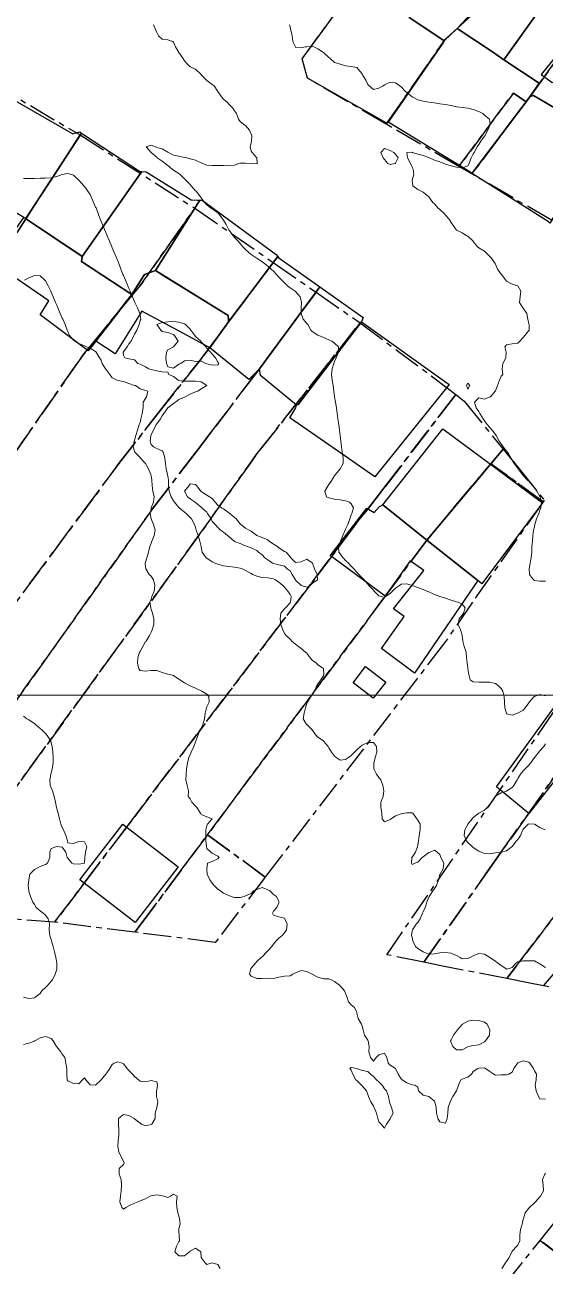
# Model space of a CAD drawing. Header units: centimetres. Extents: x 0 to 642158, y -847 to 649707.
# Drawn here: x 616295.9 to 616342.7, y 621736 to 621847.7 of the extents above; entities that cross this region are included whole.
import ezdxf

# ---------------------------------------------------------------- set-up
doc = ezdxf.new("R2010")
doc.units = ezdxf.units.CM
doc.header["$MEASUREMENT"] = 0
doc.linetypes.add('CENTERX2', pattern=[4, 2.5, -0.5, 0.5, -0.5])
doc.layers.add('MEV_grille', color=254, linetype='Continuous', lineweight=9)
doc.layers.add('WAL_topographie 0.5', color=253, linetype='Continuous', lineweight=20)
doc.layers.add('SPW_batiments', color=7, linetype='Continuous')
doc.layers.add('SPW_parcellaire cadastral', color=7, linetype='CENTERX2', lineweight=25, true_color=0xff0542)

# ---------------------------------------------------------------- blocks, each defined once
blk = doc.blocks.new('*U114')
at = {"layer": 'MEV_grille', "transparency": 33554687}
blk.add_lwpolyline([(-1338.46, 0), (1338.46, 0)], dxfattribs=at)
blk = doc.blocks.new('*U115')
at = {"layer": 'MEV_grille', "color": 0, "linetype": 'ByBlock', "lineweight": -2, "transparency": 16777216}
blk.add_blockref('*U114', (0, -600), dxfattribs=at)

msp = doc.modelspace()

# ---------------------------------------------------------------- linework, layer by layer
at = {"layer": 'SPW_batiments'}
for points in [[(616342.71, 621855.4), (616339.48, 621852.42), (616339.93, 621852.1), (616334.84, 621847.44), (616334.81, 621847.41), (616333.59, 621846.34), (616330.47, 621848.39), (616331.19, 621849.57), (616327.17, 621851.92), (616330.33, 621853.8), (616335.73, 621857.03), (616336.87, 621857.7), (616337.37, 621858), (616337.51, 621858.09), (616339.46, 621859.25), (616339.83, 621858.81), (616342.71, 621855.4)], [(616349.16, 621851.71), (616342.36, 621843.27), (616343.36, 621842.56), (616345.11, 621842.81), (616346.18, 621842.22), (616346.66, 621840.91), (616345.74, 621838.98), (616341.67, 621841.39), (616341.37, 621841.3), (616342.17, 621842.48), (616339.01, 621844.6), (616344.89, 621852.83), (616345.08, 621852.61), (616346.91, 621853.94), (616349.16, 621851.71)], [(616331.19, 621849.57), (616330.47, 621848.39), (616333.59, 621846.34), (616333.5, 621846.1), (616328.57, 621838.99), (616328.39, 621838.92), (616321.31, 621842.94), (616320.85, 621844.69), (616325.51, 621851.11), (616327.17, 621851.92), (616331.19, 621849.57)], [(616334.81, 621847.41), (616339.93, 621852.1), (616341.81, 621850.76), (616342.47, 621849.44), (616339.01, 621844.6), (616337.97, 621845.3), (616334.81, 621847.41)], [(616337.97, 621845.3), (616339.01, 621844.6), (616342.17, 621842.48), (616341.37, 621841.3), (616336.14, 621834.37), (616335.94, 621834.49), (616328.72, 621838.89), (616328.57, 621838.99), (616333.5, 621846.1), (616333.59, 621846.34), (616334.81, 621847.41), (616337.97, 621845.3)], [(616292.97, 621842.08), (616300.21, 621837.92), (616300.82, 621838.1), (616300.98, 621837.99), (616295.96, 621830.29), (616295.8, 621830.38), (616289.13, 621834.39), (616292.51, 621843.08), (616292.97, 621842.08)], [(616345.74, 621838.98), (616347.27, 621838.08), (616348.44, 621837.96), (616343.15, 621829.89), (616343.02, 621829.99), (616342.83, 621830.11), (616336.43, 621834.17), (616336.28, 621834.27), (616336.14, 621834.37), (616341.37, 621841.3), (616341.67, 621841.39), (616345.74, 621838.98)], [(616301.16, 621837.87), (616306.19, 621834.55), (616306.42, 621834.53), (616301.03, 621826.89), (616300.91, 621826.97), (616296.11, 621830.19), (616295.96, 621830.29), (616300.98, 621837.99), (616301.16, 621837.87)], [(616306.81, 621834.5), (616310.84, 621831.97), (616311.41, 621831.95), (616311.63, 621831.94), (616307.64, 621825.61), (616306.65, 621825.26), (616305.5, 621823.45), (616300.99, 621826.42), (616301.03, 621826.89), (616306.42, 621834.53), (616306.81, 621834.5)], [(616311.84, 621831.94), (616318.5, 621827.06), (616318.64, 621826.88), (616314.21, 621820.99), (616314.2, 621821.17), (616314.19, 621821.58), (616307.64, 621825.61), (616311.63, 621831.94), (616311.84, 621831.94)], [(616295.8, 621830.38), (616295.96, 621830.29), (616296.11, 621830.19), (616300.68, 621827.13), (616300.91, 621826.97), (616301.03, 621826.89), (616300.99, 621826.42), (616305.5, 621823.45), (616303.44, 621820.77), (616302.67, 621819.77), (616302.26, 621819.24), (616302.08, 621819.01), (616301.57, 621818.38), (616297.25, 621821.62), (616298.05, 621822.9), (616292.95, 621826.36), (616294.95, 621829.2), (616295.53, 621830.01), (616295.8, 621830.38)], [(616318.74, 621826.76), (616322.44, 621824.14), (616317, 621816.77), (616316.04, 621815.81), (616312.54, 621818.66), (616314.21, 621820.99), (616318.64, 621826.88), (616318.74, 621826.76)], [(616314.21, 621820.99), (616312.54, 621818.66), (616310.6, 621819.7), (616306.41, 621821.96), (616304.01, 621818.12), (616302.26, 621819.24), (616304.95, 621822.74), (616305.5, 621823.45), (616306.65, 621825.26), (616307.64, 621825.61), (616308.4, 621825.15), (616312.78, 621822.44), (616314.19, 621821.58), (616314.2, 621821.17), (616314.21, 621820.99)], [(616326.34, 621821.38), (616326.18, 621821.01), (616320.49, 621813.54), (616320.33, 621813.48), (616317.1, 621816.16), (616317, 621816.77), (616322.44, 621824.14), (616326.34, 621821.38)], [(616334.09, 621815.35), (616327.39, 621807.05), (616324.01, 621809.38), (616319.72, 621812.34), (616320.27, 621813.25), (616320.33, 621813.48), (616320.49, 621813.54), (616326.18, 621821.01), (616334.09, 621815.35)], [(616337.8, 621808.19), (616332.07, 621801.34), (616328.09, 621804.51), (616333.52, 621811.37), (616337.8, 621808.19)], [(616342.47, 621804.71), (616337.02, 621797.41), (616336.67, 621797.69), (616332.07, 621801.34), (616337.8, 621808.19), (616342.47, 621804.71)], [(616332.07, 621801.34), (616336.67, 621797.69), (616330.97, 621789.37), (616327.99, 621791.57), (616330.02, 621794.47), (616329.07, 621795.16), (616331.79, 621798.61), (616330.57, 621799.46), (616328.3, 621796.28), (616323.59, 621799.76), (616323.37, 621799.92), (616326.67, 621804.22), (616327.32, 621803.82), (616327.79, 621804.37), (616328.09, 621804.51), (616332.07, 621801.34)], [(616341.24, 621776.72), (616338.35, 621779.13), (616349.13, 621794), (616351.46, 621791.31), (616346, 621784.59), (616344.26, 621781.03), (616343.65, 621779.78), (616341.24, 621776.72)], [(616328.37, 621788.56), (616327.24, 621787.11), (616325.42, 621788.5), (616326.54, 621789.96), (616328.37, 621788.56)], [(616305.82, 621766.92), (616300.84, 621770.76), (616304.69, 621775.76), (616309.68, 621771.92), (616305.82, 621766.92)]]:
    msp.add_lwpolyline(points, dxfattribs=at)
at = {"layer": 'SPW_parcellaire cadastral'}
for points in [[(616342.71, 621855.4), (616340.67, 621853.51), (616339.49, 621852.41), (616334.81, 621847.41), (616333.63, 621846.29), (616328.4, 621838.8), (616321.31, 621842.94), (616320.85, 621844.69), (616325.51, 621851.1), (616325.99, 621851.34), (616330.41, 621853.88), (616339.46, 621859.25), (616339.84, 621858.81), (616342.71, 621855.4)], [(616342.71, 621855.4), (616343.89, 621854.08), (616345.09, 621852.62), (616347.63, 621850.04), (616342.65, 621843.08), (616341.01, 621840.82), (616339.86, 621841.6), (616334.96, 621834.98), (616328.4, 621838.8), (616333.63, 621846.29), (616334.81, 621847.41), (616339.49, 621852.41), (616340.67, 621853.51), (616342.71, 621855.4)], [(616347.63, 621850.04), (616349.21, 621851.66), (616350.37, 621852.79), (616351.78, 621854.19), (616352.97, 621853.45), (616355.4, 621851.92), (616358.55, 621849.95), (616348.44, 621837.96), (616343.28, 621830.14), (616336.12, 621834.31), (616341.01, 621840.82), (616342.65, 621843.08), (616347.63, 621850.04)], [(616249.08, 621792.27), (616250.77, 621795.61), (616252.73, 621799.44), (616254.6, 621803.12), (616261.31, 621799.65), (616266.03, 621809.19), (616273.45, 621805.76), (616282.27, 621822.76), (616292.93, 621842.5), (616300.86, 621837.82), (616293.1, 621825.84), (616292.51, 621824.87), (616291.92, 621825.17), (616290.55, 621823.14), (616287.38, 621818.48), (616276.97, 621803.75), (616287.72, 621798.8), (616269.53, 621768.75), (616274.9, 621768.52), (616281.77, 621768.14), (616283.04, 621768.08), (616274.23, 621754.53), (616264.1, 621738.95), (616261.55, 621735.03)], [(616341.01, 621840.82), (616336.12, 621834.31), (616334.96, 621834.98), (616339.86, 621841.6), (616341.01, 621840.82)], [(616287.72, 621798.8), (616276.97, 621803.75), (616287.38, 621818.48), (616290.55, 621823.14), (616291.92, 621825.17), (616292.51, 621824.87), (616293.1, 621825.84), (616300.86, 621837.82), (616311.18, 621831.23), (616306.37, 621824.43), (616301.12, 621818.02), (616287.72, 621798.8)], [(616287.72, 621798.8), (616301.12, 621818.02), (616306.37, 621824.43), (616311.18, 621831.23), (616318.23, 621826.34), (616311.77, 621817.69), (616308.19, 621813.17), (616304.34, 621808.23), (616274.9, 621768.52), (616269.53, 621768.75), (616287.72, 621798.8)], [(616281.77, 621768.14), (616274.9, 621768.52), (616304.34, 621808.23), (616308.19, 621813.17), (616311.77, 621817.69), (616318.23, 621826.34), (616322.09, 621823.66), (616317, 621816.77), (616312.53, 621810.91), (616311.32, 621809.32), (616307.35, 621804.12), (616281.77, 621768.14)], [(616286.89, 621767.82), (616283.04, 621768.08), (616281.77, 621768.14), (616307.35, 621804.12), (616311.32, 621809.32), (616312.53, 621810.91), (616317, 621816.77), (616322.09, 621823.66), (616326.06, 621820.91), (616316.68, 621808.99), (616316.21, 621808.34), (616311.1, 621801.14), (616286.89, 621767.82)], [(616298.56, 621766.93), (616286.89, 621767.82), (616311.1, 621801.14), (616316.21, 621808.34), (616316.68, 621808.99), (616326.06, 621820.91), (616333.94, 621815.02), (616334.67, 621814.45), (616328.2, 621806.01), (616326.73, 621804.09), (616325.92, 621803.15), (616325.6, 621802.72), (616323.72, 621800.17), (616321.77, 621797.59), (616304.99, 621775.43), (616301.19, 621770.41), (616298.56, 621766.93)], [(616305.78, 621766.03), (616298.56, 621766.93), (616301.19, 621770.41), (616304.99, 621775.43), (616321.77, 621797.59), (616323.72, 621800.17), (616325.6, 621802.72), (616325.92, 621803.15), (616326.73, 621804.09), (616328.2, 621806.01), (616334.67, 621814.45), (616335.44, 621813.84), (616338.93, 621809.53), (616337.83, 621808.22), (616337.8, 621808.18), (616334.54, 621804.3), (616332.07, 621801.34), (616328.3, 621796.28), (616326.65, 621794.04), (616312.32, 621774.81), (616309.96, 621771.63), (616306.26, 621766.67), (616305.78, 621766.03)], [(616342.54, 621804.8), (616337.83, 621808.22), (616338.93, 621809.53), (616340.37, 621807.76), (616342.64, 621804.94), (616342.54, 621804.8)], [(616342.54, 621804.8), (616342.47, 621804.71), (616336.17, 621795.75), (616333.66, 621792.08), (616317.52, 621771), (616312.32, 621774.81), (616326.65, 621794.04), (616328.3, 621796.28), (616332.07, 621801.34), (616334.54, 621804.3), (616337.8, 621808.18), (616337.83, 621808.22), (616342.54, 621804.8)], [(616352.96, 621792.18), (616351.66, 621790.6), (616346.64, 621784.46), (616346.01, 621783.56), (616344.26, 621781.06), (616341.03, 621776.46), (616338.79, 621773.3), (616337.89, 621772.01), (616331.81, 621763.34), (616328.46, 621764), (616344.14, 621786.82), (616348.85, 621793.31), (616350.37, 621795.39), (616352.96, 621792.18)], [(616352.96, 621792.18), (616358.93, 621784.8), (616358.31, 621784.19), (616350.64, 621776.62), (616350.31, 621776.29), (616344.96, 621769.33), (616340.13, 621762.99), (616339.27, 621761.87), (616333.62, 621762.94), (616331.81, 621763.34), (616337.89, 621772.01), (616338.79, 621773.3), (616341.03, 621776.46), (616344.26, 621781.06), (616346.01, 621783.56), (616346.64, 621784.46), (616351.66, 621790.6), (616352.96, 621792.18)], [(616342.57, 621761.2), (616341.18, 621761.47), (616339.27, 621761.87), (616340.13, 621762.99), (616344.96, 621769.33), (616350.31, 621776.29), (616350.64, 621776.62), (616358.31, 621784.19), (616358.93, 621784.8), (616361.14, 621782.06), (616360.85, 621781.76), (616360.44, 621781.33), (616353.36, 621773.93), (616350.67, 621770.75), (616348, 621767.61), (616342.57, 621761.2)], [(616349.91, 621759.74), (616342.57, 621761.2), (616348, 621767.61), (616350.67, 621770.75), (616353.36, 621773.93), (616360.44, 621781.33), (616360.85, 621781.76), (616361.14, 621782.06), (616363.91, 621778.65), (616363.32, 621777.95), (616357.26, 621770.74), (616354.57, 621767.09), (616351.79, 621763.32), (616349.91, 621759.74)], [(616305.78, 621766.03), (616306.26, 621766.67), (616309.96, 621771.63), (616312.32, 621774.81), (616317.52, 621771), (616313.02, 621765.12), (616305.78, 621766.03)], [(616371.79, 621717.17), (616362.89, 621723.06), (616361.56, 621723.94), (616357.47, 621726.65), (616354.03, 621729.26), (616342.27, 621738.28), (616345.51, 621742.31), (616361.18, 621730.76), (616363.44, 621729.01), (616366.01, 621727.02), (616374.4, 621720.55), (616371.79, 621717.17)], [(616339.11, 621734.33), (616342.27, 621738.28), (616354.03, 621729.26), (616357.47, 621726.65), (616361.56, 621723.94), (616362.89, 621723.06), (616371.79, 621717.17), (616369.28, 621713.95), (616364.77, 621717.26), (616363.96, 621716.16), (616359.84, 621719.18), (616355.03, 621722.72), (616339.11, 621734.33)]]:
    msp.add_lwpolyline(points, dxfattribs=at)
at = {"layer": 'WAL_topographie 0.5'}
for points in [[(616307.47, 621847.75), (616307.66, 621847.25), (616307.75, 621847.06), (616307.91, 621846.75), (616308.25, 621846.44), (616308.75, 621846.4), (616309.19, 621846.25), (616309.25, 621846.18), (616309.43, 621845.75), (616309.75, 621845.25), (616309.75, 621845.25), (616310.1, 621844.75), (616310.25, 621844.49), (616310.45, 621844.25), (616310.75, 621843.97), (616311.22, 621843.75), (616311.25, 621843.74), (616311.75, 621843.26), (616311.76, 621843.25), (616312.22, 621842.75), (616312.25, 621842.72), (616312.75, 621842.38), (616312.92, 621842.25), (616313.24, 621841.75), (616313.25, 621841.73), (616313.57, 621841.25), (616313.75, 621841.05), (616314.11, 621840.75), (616314.25, 621840.61), (616314.61, 621840.25), (616314.75, 621839.99), (616314.94, 621839.75), (616315.12, 621839.25), (616315.25, 621839.05), (616315.6, 621838.75), (616315.75, 621838.66), (616316.11, 621838.25), (616316.25, 621837.9), (616316.3, 621837.75), (616316.29, 621837.25), (616316.25, 621837.08), (616316.16, 621836.75), (616316.25, 621836.35), (616316.35, 621836.25), (616316.75, 621835.75), (616316.75, 621835.75), (616316.8, 621835.25), (616316.75, 621835.23), (616316.25, 621835.25), (616316.25, 621835.25), (616315.75, 621835.28), (616315.25, 621835.27), (616315.15, 621835.25), (616314.75, 621835.11), (616314.25, 621835.05), (616313.75, 621835.06), (616313.25, 621835.08), (616312.75, 621835.08), (616312.25, 621835.1), (616311.88, 621835.25), (616311.75, 621835.32), (616311.25, 621835.56), (616310.75, 621835.67), (616310.46, 621835.75), (616310.25, 621835.8), (616309.75, 621835.91), (616309.25, 621836.01), (616308.8, 621836.25), (616308.75, 621836.28), (616308.25, 621836.56), (616307.75, 621836.68), (616307.64, 621836.75), (616307.25, 621836.91), (616306.81, 621836.75), (616307.24, 621836.25), (616307.25, 621836.24), (616307.75, 621835.82), (616307.8, 621835.75), (616308.25, 621835.45), (616308.52, 621835.25), (616308.75, 621835.07), (616309.13, 621834.75), (616309.25, 621834.66), (616309.75, 621834.34), (616309.85, 621834.25), (616310.25, 621833.87), (616310.36, 621833.75), (616310.75, 621833.37), (616310.86, 621833.25), (616311.25, 621832.79), (616311.29, 621832.75), (616311.69, 621832.25), (616311.75, 621832.16), (616312.04, 621831.75), (616312.25, 621831.52), (616312.6, 621831.25), (616312.75, 621831.16), (616313.25, 621830.8), (616313.3, 621830.75), (616313.69, 621830.25), (616313.75, 621830.15), (616313.99, 621829.75), (616314.25, 621829.27), (616314.26, 621829.25), (616314.64, 621828.75), (616314.75, 621828.6), (616315.08, 621828.25), (616315.25, 621828.06), (616315.5, 621827.75), (616315.75, 621827.5), (616316.04, 621827.25), (616316.25, 621827.07), (616316.71, 621826.75), (616316.75, 621826.72), (616317.25, 621826.39), (616317.44, 621826.25), (616317.75, 621826.01), (616318.05, 621825.75), (616318.25, 621825.55), (616318.52, 621825.25), (616318.75, 621825.01), (616319, 621824.75), (616319.25, 621824.5), (616319.53, 621824.25), (616319.75, 621824.06), (616320.21, 621823.75), (616320.25, 621823.72), (616320.67, 621823.25), (616320.75, 621822.88), (616320.77, 621822.75), (616320.75, 621822.25), (616320.75, 621821.75), (616320.93, 621821.25), (616321.25, 621820.85), (616321.34, 621820.75), (616321.62, 621820.25), (616321.75, 621820.11), (616322.25, 621819.79), (616322.34, 621819.75), (616322.75, 621819.58), (616323.25, 621819.37), (616323.5, 621819.25), (616323.75, 621819.08), (616324.12, 621818.75), (616324.1, 621818.25), (616323.9, 621817.75), (616323.75, 621817.41), (616323.68, 621817.25), (616323.53, 621816.75), (616323.49, 621816.25), (616323.55, 621815.75), (616323.63, 621815.25), (616323.69, 621814.75), (616323.75, 621814.25), (616323.75, 621814.25), (616323.85, 621813.75), (616323.94, 621813.25), (616323.98, 621812.75), (616324.05, 621812.25), (616324.13, 621811.75), (616324.19, 621811.25), (616324.25, 621810.75), (616324.25, 621810.75), (616324.31, 621810.25), (616324.37, 621809.75), (616324.45, 621809.25), (616324.54, 621808.75), (616324.52, 621808.25), (616324.25, 621807.75), (616324.25, 621807.75), (616323.85, 621807.25), (616323.75, 621807.12), (616323.5, 621806.75), (616323.25, 621806.35), (616323.17, 621806.25), (616322.88, 621805.75), (616323.04, 621805.25), (616323.25, 621805.16), (616323.75, 621805.04), (616324.25, 621804.97), (616324.75, 621804.87), (616325.09, 621804.75), (616325.25, 621804.62), (616325.46, 621804.25), (616325.3, 621803.75), (616325.25, 621803.61), (616325.13, 621803.25), (616324.95, 621802.75), (616324.75, 621802.33), (616324.72, 621802.25), (616324.49, 621801.75), (616324.29, 621801.25), (616324.25, 621801.13), (616324.11, 621800.75), (616324.15, 621800.25), (616324.25, 621800.1), (616324.52, 621799.75), (616324.75, 621799.5), (616325, 621799.25), (616325.25, 621799), (616325.48, 621798.75), (616325.75, 621798.46), (616325.94, 621798.25), (616326.25, 621797.93), (616326.42, 621797.75), (616326.75, 621797.36), (616326.85, 621797.25), (616327.25, 621796.83), (616327.33, 621796.75), (616327.75, 621796.33), (616327.97, 621796.25), (616328.25, 621796.17), (616328.34, 621796.25), (616328.75, 621796.52), (616328.97, 621796.75), (616329.25, 621797.01), (616329.6, 621797.25), (616329.75, 621797.37), (616330.25, 621797.4), (616330.75, 621797.25), (616330.75, 621797.25), (616331.25, 621797.07), (616331.75, 621796.89), (616332.08, 621796.75), (616332.25, 621796.68), (616332.75, 621796.45), (616333.25, 621796.25), (616333.25, 621796.25), (616333.75, 621796.1), (616334.25, 621795.94), (616334.75, 621795.79), (616334.88, 621795.75), (616335.25, 621795.58), (616335.51, 621795.25), (616335.36, 621794.75), (616335.25, 621794.58), (616334.98, 621794.25), (616334.9, 621793.75), (616335.11, 621793.25), (616335.25, 621792.78), (616335.26, 621792.75), (616335.31, 621792.25), (616335.44, 621791.75), (616335.6, 621791.25), (616335.65, 621790.75), (616335.69, 621790.25), (616335.75, 621789.83), (616335.76, 621789.75), (616335.86, 621789.25), (616335.96, 621788.75), (616336.25, 621788.58), (616336.75, 621788.54), (616337.25, 621788.55), (616337.75, 621788.56), (616338.25, 621788.43), (616338.49, 621788.25), (616338.75, 621787.98), (616338.9, 621787.75), (616339.04, 621787.25), (616339.06, 621786.75), (616339.09, 621786.25), (616339.23, 621785.75), (616339.25, 621785.71), (616339.75, 621785.59), (616340.22, 621785.75), (616340.25, 621785.76), (616340.75, 621786.04), (616340.92, 621786.25), (616341.25, 621786.68), (616341.28, 621786.75), (616341.74, 621787.25), (616341.75, 621787.25), (616342.25, 621787.44), (616342.75, 621787.31)], [(616319.69, 621847.75), (616319.75, 621847.55), (616319.82, 621847.25), (616319.94, 621846.75), (616319.99, 621846.25), (616320.23, 621845.75), (616320.25, 621845.73), (616320.75, 621845.68), (616321.12, 621845.75), (616321.25, 621845.77), (616321.75, 621845.79), (616321.88, 621845.75), (616322.25, 621845.59), (616322.75, 621845.25), (616322.75, 621845.25), (616323.25, 621844.8), (616323.33, 621844.75), (616323.75, 621844.36), (616324.08, 621844.25), (616324.25, 621844.19), (616324.75, 621844.06), (616325.25, 621844), (616325.75, 621843.89), (616325.89, 621843.75), (616326.25, 621843.32), (616326.28, 621843.25), (616326.57, 621842.75), (616326.75, 621842.37), (616326.86, 621842.25), (616327.25, 621841.91), (616327.75, 621842.04), (616328.12, 621842.25), (616328.25, 621842.33), (616328.75, 621842.58), (616329.25, 621842.53), (616329.62, 621842.25), (616329.75, 621842.15), (616330.15, 621841.75), (616330.25, 621841.65), (616330.75, 621841.25), (616330.75, 621841.25), (616331.25, 621841), (616331.75, 621840.87), (616332.25, 621840.79), (616332.5, 621840.75), (616332.75, 621840.71), (616333.25, 621840.63), (616333.75, 621840.56), (616334.25, 621840.47), (616334.75, 621840.37), (616335.25, 621840.31), (616335.75, 621840.25), (616335.75, 621840.25), (616336.25, 621840.13), (616336.75, 621839.94), (616337.1, 621839.75), (616337.25, 621839.62), (616337.7, 621839.25), (616337.75, 621839), (616337.77, 621838.75), (616337.75, 621838.71), (616337.56, 621838.25), (616337.28, 621837.75), (616337.25, 621837.71), (616336.94, 621837.25), (616336.75, 621836.97), (616336.61, 621836.75), (616336.32, 621836.25), (616336.25, 621836.11), (616336.07, 621835.75), (616335.89, 621835.25), (616335.75, 621835.04), (616335.25, 621834.87), (616334.75, 621834.93), (616334.25, 621835.03), (616333.75, 621835.19), (616333.59, 621835.25), (616333.25, 621835.39), (616332.75, 621835.54), (616332.31, 621835.75), (616332.25, 621835.78), (616331.75, 621835.96), (616331.25, 621836.08), (616330.78, 621836.25), (616330.75, 621836.26), (616330.25, 621836.25), (616330.33, 621835.75), (616330.59, 621835.25), (616330.75, 621834.92), (616330.83, 621834.75), (616330.89, 621834.25), (616330.76, 621833.75), (616330.82, 621833.25), (616331.25, 621832.91), (616331.57, 621832.75), (616331.75, 621832.66), (616332.25, 621832.26), (616332.26, 621832.25), (616332.62, 621831.75), (616332.75, 621831.61), (616333.07, 621831.25), (616333.25, 621831.11), (616333.63, 621830.75), (616333.75, 621830.61), (616334.09, 621830.25), (616334.25, 621829.93), (616334.38, 621829.75), (616334.74, 621829.25), (616334.75, 621829.24), (616335.25, 621829.02), (616335.67, 621828.75), (616335.75, 621828.71), (616336.23, 621828.25), (616336.25, 621828.22), (616336.64, 621827.75), (616336.75, 621827.65), (616337.25, 621827.36), (616337.39, 621827.25), (616337.75, 621826.88), (616337.86, 621826.75), (616338.22, 621826.25), (616338.25, 621826.18), (616338.44, 621825.75), (616338.75, 621825.3), (616338.78, 621825.25), (616339.17, 621824.75), (616339.25, 621824.66), (616339.75, 621824.38), (616340.25, 621824.25), (616340.25, 621824.25), (616340.52, 621823.75), (616340.48, 621823.25), (616340.41, 621822.75), (616340.72, 621822.25), (616340.75, 621822.22), (616341.06, 621821.75), (616341.16, 621821.25), (616341.25, 621820.82), (616341.27, 621820.75), (616341.27, 621820.25), (616341.25, 621820.22), (616340.89, 621819.75), (616340.75, 621819.59), (616340.44, 621819.25), (616340.25, 621819.06), (616339.75, 621819.02), (616339.25, 621818.91), (616339.08, 621818.75), (616339.21, 621818.25), (616339.18, 621817.75), (616338.92, 621817.25), (616338.86, 621816.75), (616338.9, 621816.25), (616338.75, 621816.1), (616338.62, 621815.75), (616338.44, 621815.25), (616338.25, 621814.79), (616338.22, 621814.75), (616337.79, 621814.25), (616337.75, 621814.23), (616337.25, 621814.02), (616336.75, 621814.14), (616336.36, 621813.75), (616336.51, 621813.25), (616336.75, 621812.92), (616336.84, 621812.75), (616337.13, 621812.25), (616337.25, 621812.07), (616337.5, 621811.75), (616337.75, 621811.47), (616337.95, 621811.25), (616338.25, 621810.86), (616338.31, 621810.75), (616338.57, 621810.25), (616338.75, 621810.01), (616338.93, 621809.75), (616339.25, 621809.34), (616339.32, 621809.25), (616339.64, 621808.75), (616339.75, 621808.55), (616339.92, 621808.25), (616340.25, 621807.82), (616340.3, 621807.75), (616340.69, 621807.25), (616340.75, 621807.17), (616341.14, 621806.75), (616341.25, 621806.64), (616341.58, 621806.25), (616341.75, 621806.04), (616341.97, 621805.75), (616342.25, 621805.28), (616342.27, 621805.25), (616342.38, 621804.75), (616342.32, 621804.25), (616342.25, 621804.05), (616342.14, 621803.75), (616341.95, 621803.25), (616341.79, 621802.75), (616341.75, 621802.53), (616341.67, 621802.25), (616341.62, 621801.75), (616341.58, 621801.25), (616341.53, 621800.75), (616341.51, 621800.25), (616341.47, 621799.75), (616341.38, 621799.25), (616341.28, 621798.75), (616341.31, 621798.25), (616341.66, 621797.75), (616341.75, 621797.71), (616342.25, 621797.65), (616342.75, 621797.65)], [(616328.75, 621835.16), (616329.22, 621835.25), (616329.25, 621835.29), (616329.47, 621835.75), (616329.25, 621836.09), (616329.08, 621836.25), (616328.75, 621836.42), (616328.25, 621836.61), (616327.93, 621836.25), (616328.14, 621835.75), (616328.25, 621835.61), (616328.56, 621835.25), (616328.75, 621835.16)], [(616295.75, 621833.89), (616296.25, 621833.89), (616296.75, 621833.91), (616297.25, 621833.92), (616297.75, 621833.93), (616298.25, 621833.97), (616298.75, 621834.09), (616299.25, 621834.25), (616299.25, 621834.25), (616299.75, 621834.34), (616300.08, 621834.25), (616300.25, 621834.19), (616300.75, 621833.75), (616300.75, 621833.75), (616301.19, 621833.25), (616301.25, 621833.19), (616301.56, 621832.75), (616301.75, 621832.45), (616301.85, 621832.25), (616302.07, 621831.75), (616302.25, 621831.33), (616302.29, 621831.25), (616302.48, 621830.75), (616302.66, 621830.25), (616302.75, 621830.02), (616302.86, 621829.75), (616303.07, 621829.25), (616303.25, 621828.83), (616303.29, 621828.75), (616303.5, 621828.25), (616303.71, 621827.75), (616303.75, 621827.67), (616303.93, 621827.25), (616304.14, 621826.75), (616304.25, 621826.48), (616304.34, 621826.25), (616304.51, 621825.75), (616304.71, 621825.25), (616304.75, 621825.17), (616304.93, 621824.75), (616305.14, 621824.25), (616305.25, 621824), (616305.37, 621823.75), (616305.58, 621823.25), (616305.75, 621822.84), (616305.79, 621822.75), (616306.02, 621822.25), (616306.23, 621821.75), (616306.25, 621821.61), (616306.31, 621821.25), (616306.25, 621821.14), (616306.16, 621820.75), (616305.97, 621820.25), (616305.75, 621819.88), (616305.69, 621819.75), (616305.45, 621819.25), (616305.25, 621819.02), (616305.1, 621818.75), (616304.75, 621818.3), (616304.72, 621818.25), (616304.75, 621817.98), (616304.89, 621817.75), (616305.25, 621817.66), (616305.75, 621817.56), (616306.06, 621817.25), (616306.25, 621817.17), (616306.75, 621816.93), (616307.04, 621816.75), (616307.25, 621816.69), (616307.75, 621816.59), (616308.25, 621816.49), (616308.75, 621816.47), (616308.85, 621816.25), (616309.25, 621816.06), (616309.67, 621815.75), (616309.75, 621815.71), (616310.25, 621815.64), (616310.75, 621815.64), (616311.25, 621815.64), (616311.75, 621815.59), (616312.25, 621815.25), (616312.25, 621815.25), (616312.25, 621815.25), (616311.75, 621814.96), (616311.44, 621814.75), (616311.25, 621814.68), (616310.75, 621814.48), (616310.31, 621814.25), (616310.25, 621814.22), (616309.75, 621814), (616309.43, 621813.75), (616309.25, 621813.65), (616308.75, 621813.25), (616308.75, 621813.25), (616308.39, 621812.75), (616308.25, 621812.54), (616308.09, 621812.25), (616307.75, 621811.82), (616307.7, 621811.75), (616307.45, 621811.25), (616307.25, 621810.86), (616307.21, 621810.75), (616307.15, 621810.25), (616307.25, 621809.95), (616307.46, 621809.75), (616307.75, 621809.59), (616308.25, 621809.37), (616308.34, 621809.25), (616308.47, 621808.75), (616308.53, 621808.25), (616308.61, 621807.75), (616308.73, 621807.25), (616308.75, 621807.11), (616308.81, 621806.75), (616308.82, 621806.25), (616308.86, 621805.75), (616309.04, 621805.25), (616309.25, 621804.89), (616309.35, 621804.75), (616309.75, 621804.28), (616309.78, 621804.25), (616310.25, 621803.85), (616310.39, 621803.75), (616310.75, 621803.39), (616310.87, 621803.25), (616311.15, 621802.75), (616311.25, 621802.47), (616311.31, 621802.25), (616311.47, 621801.75), (616311.64, 621801.25), (616311.75, 621800.75), (616311.75, 621800.7), (616311.84, 621800.25), (616312.21, 621799.75), (616312.25, 621799.7), (616312.75, 621799.38), (616312.99, 621799.25), (616313.25, 621799.18), (616313.75, 621799.03), (616314.25, 621798.96), (616314.75, 621798.91), (616315.25, 621798.82), (616315.45, 621798.75), (616315.75, 621798.6), (616316.25, 621798.32), (616316.4, 621798.25), (616316.75, 621798.08), (616317.25, 621797.97), (616317.75, 621797.94), (616318.25, 621797.84), (616318.45, 621797.75), (616318.75, 621797.54), (616319.1, 621797.25), (616319.25, 621797.1), (616319.55, 621796.75), (616319.75, 621796.43), (616319.85, 621796.25), (616319.79, 621795.75), (616319.75, 621795.68), (616319.33, 621795.25), (616319.25, 621795.16), (616318.91, 621794.75), (616318.85, 621794.25), (616318.93, 621793.75), (616319.09, 621793.25), (616319.25, 621792.92), (616319.4, 621792.75), (616319.75, 621792.41), (616319.92, 621792.25), (616320.25, 621791.96), (616320.52, 621791.75), (616320.75, 621791.59), (616321.15, 621791.25), (616321.25, 621791.15), (616321.56, 621790.75), (616321.75, 621790.54), (616322.13, 621790.25), (616322.25, 621790.12), (616322.75, 621789.77), (616322.77, 621789.75), (616322.8, 621789.25), (616322.75, 621789.11), (616322.52, 621788.75), (616322.25, 621788.41), (616322.17, 621788.25), (616321.94, 621787.75), (616321.75, 621787.48), (616321.62, 621787.25), (616321.31, 621786.75), (616321.25, 621786.62), (616321.14, 621786.25), (616321.01, 621785.75), (616320.93, 621785.25), (616321.24, 621784.75), (616321.25, 621784.74), (616321.75, 621784.25), (616321.75, 621784.25), (616322.11, 621783.75), (616322.25, 621783.61), (616322.75, 621783.27), (616322.77, 621783.25), (616323.18, 621782.75), (616323.25, 621782.62), (616323.48, 621782.25), (616323.75, 621781.87), (616323.89, 621781.75), (616324.25, 621781.53), (616324.75, 621781.58), (616325, 621781.75), (616325.25, 621781.95), (616325.54, 621782.25), (616325.75, 621782.46), (616326.09, 621782.75), (616326.25, 621782.87), (616326.75, 621783.13), (616327.25, 621783.12), (616327.53, 621782.75), (616327.55, 621782.25), (616327.42, 621781.75), (616327.29, 621781.25), (616327.29, 621780.75), (616327.54, 621780.25), (616327.75, 621779.95), (616327.91, 621779.75), (616328.1, 621779.25), (616328.18, 621778.75), (616328.12, 621778.25), (616327.92, 621777.75), (616327.92, 621777.25), (616328.01, 621776.75), (616328.04, 621776.25), (616328.25, 621775.97), (616328.75, 621776.19), (616328.84, 621776.25), (616329.25, 621776.52), (616329.75, 621776.69), (616330.06, 621776.75), (616330.25, 621776.79), (616330.75, 621776.78), (616330.82, 621776.75), (616331.17, 621776.25), (616331.25, 621776.13), (616331.47, 621775.75), (616331.48, 621775.25), (616331.38, 621774.75), (616331.31, 621774.25), (616331.25, 621773.86), (616331.23, 621773.75), (616331.06, 621773.25), (616330.75, 621772.78), (616330.73, 621772.75), (616330.7, 621772.25), (616330.75, 621772.12), (616331, 621772.25), (616331.25, 621772.35), (616331.65, 621772.75), (616331.75, 621772.83), (616332.25, 621773.21), (616332.36, 621773.25), (616332.75, 621773.43), (616333, 621773.25), (616333.25, 621773.03), (616333.33, 621772.75), (616333.6, 621772.25), (616333.54, 621771.75), (616333.26, 621771.25), (616333.25, 621771.22), (616333.11, 621770.75), (616332.95, 621770.25), (616332.75, 621769.96), (616332.6, 621769.75), (616332.28, 621769.25), (616332.25, 621769.18), (616332.07, 621768.75), (616331.92, 621768.25), (616331.75, 621767.88), (616331.69, 621767.75), (616331.46, 621767.25), (616331.25, 621766.91), (616331.1, 621766.75), (616330.77, 621766.25), (616330.75, 621766.12), (616330.7, 621765.75), (616330.75, 621765.55), (616330.82, 621765.25), (616331.06, 621764.75), (616331.25, 621764.56), (616331.75, 621764.25), (616331.75, 621764.25), (616332.25, 621764.06), (616332.75, 621764.09), (616333.25, 621764.17), (616333.75, 621764.19), (616334.25, 621764.14), (616334.75, 621763.94), (616335.06, 621763.75), (616335.25, 621763.63), (616335.75, 621763.66), (616335.97, 621763.75), (616336.25, 621763.9), (616336.75, 621764.1), (616337.25, 621764.04), (616337.73, 621763.75), (616337.75, 621763.74), (616338.25, 621763.41), (616338.47, 621763.25), (616338.75, 621763.04), (616339.17, 621762.75), (616339.25, 621762.71), (616339.49, 621762.75), (616339.75, 621762.84), (616340.09, 621763.25), (616340.25, 621763.37), (616340.75, 621763.45), (616341.25, 621763.46), (616341.75, 621763.46), (616342.11, 621763.25), (616342.25, 621763.19), (616342.75, 621762.85)], [(616295.84, 621824.75), (616296.25, 621824.97), (616296.75, 621825.17), (616297.25, 621825.14), (616297.69, 621824.75), (616297.75, 621824.68), (616297.98, 621824.25), (616298.21, 621823.75), (616298.25, 621823.67), (616298.43, 621823.25), (616298.64, 621822.75), (616298.75, 621822.5), (616298.86, 621822.25), (616299.07, 621821.75), (616299.25, 621821.33), (616299.29, 621821.25), (616299.5, 621820.75), (616299.7, 621820.25), (616299.75, 621820.11), (616299.89, 621819.75), (616300.25, 621819.35), (616300.37, 621819.25), (616300.75, 621819.05), (616301.25, 621818.83), (616301.44, 621818.75), (616301.75, 621818.62), (616302.25, 621818.32), (616302.31, 621818.25), (616302.61, 621817.75), (616302.75, 621817.53), (616302.85, 621817.25), (616303.15, 621816.75), (616303.25, 621816.6), (616303.52, 621816.25), (616303.75, 621815.95), (616304.19, 621815.75), (616304.25, 621815.71), (616304.75, 621815.61), (616305.25, 621815.45), (616305.75, 621815.27), (616305.84, 621815.25), (616306.25, 621814.96), (616306.75, 621814.82), (616306.94, 621814.75), (616306.82, 621814.25), (616306.75, 621814.08), (616306.53, 621813.75), (616306.54, 621813.25), (616306.44, 621812.75), (616306.32, 621812.25), (616306.25, 621811.93), (616306.18, 621811.75), (616306.01, 621811.25), (616305.87, 621810.75), (616305.75, 621810.33), (616305.71, 621810.25), (616305.62, 621809.75), (616305.75, 621809.35), (616305.78, 621809.25), (616306.25, 621808.77), (616306.27, 621808.75), (616306.74, 621808.25), (616306.75, 621808.23), (616307.01, 621807.75), (616307.23, 621807.25), (616307.25, 621807.14), (616307.31, 621806.75), (616307.33, 621806.25), (616307.41, 621805.75), (616307.53, 621805.25), (616307.47, 621804.75), (616307.26, 621804.25), (616307.25, 621804.17), (616307.17, 621803.75), (616307.25, 621803.25), (616307.25, 621803.25), (616307.46, 621802.75), (616307.62, 621802.25), (616307.53, 621801.75), (616307.31, 621801.25), (616307.25, 621801.07), (616307.14, 621800.75), (616307.02, 621800.25), (616306.86, 621799.75), (616306.75, 621799.36), (616306.71, 621799.25), (616306.75, 621798.92), (616306.77, 621798.75), (616307.08, 621798.25), (616307.25, 621798.08), (616307.45, 621797.75), (616307.58, 621797.25), (616307.51, 621796.75), (616307.32, 621796.25), (616307.25, 621796.02), (616307.14, 621795.75), (616307.21, 621795.25), (616307.25, 621795.11), (616307.38, 621794.75), (616307.49, 621794.25), (616307.48, 621793.75), (616307.35, 621793.25), (616307.25, 621793.06), (616307.1, 621792.75), (616306.79, 621792.25), (616306.75, 621792.2), (616306.5, 621791.75), (616306.25, 621791.32), (616306.21, 621791.25), (616306.06, 621790.75), (616306.02, 621790.25), (616306.14, 621789.75), (616306.25, 621789.6), (616306.75, 621789.53), (616307.25, 621789.61), (616307.75, 621789.59), (616308.25, 621789.41), (616308.75, 621789.28), (616308.89, 621789.25), (616309.25, 621789.15), (616309.75, 621788.81), (616309.83, 621788.75), (616310.25, 621788.49), (616310.71, 621788.25), (616310.75, 621788.23), (616311.25, 621788.01), (616311.75, 621787.78), (616311.81, 621787.75), (616312.25, 621787.46), (616312.45, 621787.25), (616312.46, 621786.75), (616312.25, 621786.32), (616312.22, 621786.25), (616312.1, 621785.75), (616312.04, 621785.25), (616311.9, 621784.75), (616311.75, 621784.44), (616311.67, 621784.25), (616311.45, 621783.75), (616311.27, 621783.25), (616311.25, 621783.19), (616311.09, 621782.75), (616310.86, 621782.25), (616310.75, 621782.03), (616310.64, 621781.75), (616310.52, 621781.25), (616310.44, 621780.75), (616310.39, 621780.25), (616310.36, 621779.75), (616310.49, 621779.25), (616310.6, 621778.75), (616310.58, 621778.25), (616310.75, 621778.04), (616310.92, 621777.75), (616311.25, 621777.38), (616311.36, 621777.25), (616311.7, 621776.75), (616311.75, 621776.64), (616312.25, 621776.41), (616312.75, 621776.25), (616312.75, 621776.25), (616312.75, 621776.25), (616312.32, 621775.75), (616312.25, 621775.62), (616312.17, 621775.25), (616312.17, 621774.75), (616312.16, 621774.25), (616312.22, 621773.75), (616312.25, 621773.58), (616312.62, 621773.25), (616312.75, 621773.14), (616313.25, 621772.88), (616313.38, 621772.75), (616313.25, 621772.65), (616312.75, 621772.4), (616312.32, 621772.25), (616312.25, 621771.75), (616312.28, 621771.25), (616312.54, 621770.75), (616312.75, 621770.45), (616312.92, 621770.25), (616313.25, 621769.91), (616313.48, 621769.75), (616313.75, 621769.55), (616314.25, 621769.33), (616314.45, 621769.25), (616314.75, 621769.16), (616315.25, 621769.16), (616315.62, 621769.25), (616315.75, 621769.3), (616316.25, 621769.53), (616316.47, 621769.75), (616316.75, 621769.89), (616317.25, 621770.07), (616317.75, 621769.85), (616317.92, 621769.75), (616318.25, 621769.43), (616318.52, 621769.25), (616318.75, 621768.79), (616318.76, 621768.75), (616318.75, 621768.68), (616318.55, 621768.25), (616318.25, 621767.93), (616318.18, 621767.75), (616318.25, 621767.57), (616318.75, 621767.43), (616319.25, 621767.3), (616319.28, 621767.25), (616319.5, 621766.75), (616319.43, 621766.25), (616319.25, 621765.98), (616319.03, 621765.75), (616318.75, 621765.51), (616318.51, 621765.25), (616318.25, 621764.97), (616318.1, 621764.75), (616317.75, 621764.34), (616317.65, 621764.25), (616317.25, 621763.82), (616317.16, 621763.75), (616316.75, 621763.38), (616316.64, 621763.25), (616316.25, 621762.79), (616316.23, 621762.75), (616316.09, 621762.25), (616316.25, 621762.07), (616316.75, 621761.85), (616317.25, 621761.86), (616317.75, 621761.88), (616318.25, 621761.87), (616318.75, 621761.97), (616319.25, 621762.06), (616319.75, 621762.11), (616320.01, 621762.25), (616320.25, 621762.38), (616320.75, 621762.57), (616321.25, 621762.49), (616321.75, 621762.25), (616321.75, 621762.25), (616322.25, 621761.97), (616322.75, 621761.84), (616323.25, 621761.84), (616323.45, 621761.75), (616323.75, 621761.6), (616324.19, 621761.25), (616324.25, 621761.21), (616324.65, 621760.75), (616324.75, 621760.52), (616324.87, 621760.25), (616325, 621759.75), (616325.25, 621759.5), (616325.54, 621759.25), (616325.75, 621758.81), (616325.76, 621758.75), (616325.88, 621758.25), (616326.19, 621757.75), (616326.25, 621757.56), (616326.34, 621757.25), (616326.45, 621756.75), (616326.75, 621756.3), (616326.78, 621756.25), (616326.87, 621755.75), (616326.84, 621755.25), (616327, 621754.75), (616327.25, 621754.43), (616327.5, 621754.75), (616327.75, 621754.98), (616328.25, 621755.13), (616328.46, 621754.75), (616328.59, 621754.25), (616328.75, 621754.05), (616329.25, 621753.75), (616329.25, 621753.75), (616329.47, 621753.25), (616329.75, 621752.83), (616329.85, 621752.75), (616330.25, 621752.46), (616330.75, 621752.29), (616331, 621752.25), (616331.25, 621752.08), (616331.32, 621751.75), (616331.75, 621751.37), (616332.25, 621751.25), (616332.25, 621751.25), (616332.75, 621750.82), (616332.8, 621750.75), (616332.91, 621750.25), (616332.93, 621749.75), (616333.06, 621749.25), (616333.25, 621748.97), (616333.75, 621748.84), (616333.91, 621749.25), (616333.95, 621749.75), (616333.99, 621750.25), (616334.16, 621750.75), (616334.25, 621750.96), (616334.42, 621751.25), (616334.75, 621751.75), (616334.75, 621751.75), (616334.92, 621752.25), (616335.14, 621752.75), (616335.25, 621752.79), (616335.75, 621752.99), (616336.08, 621753.25), (616336.25, 621753.5), (616336.67, 621753.75), (616336.75, 621753.8), (616337.25, 621753.82), (616337.36, 621753.75), (616337.75, 621753.5), (616338.1, 621753.25), (616338.25, 621753.17), (616338.75, 621753.2), (616339.25, 621753.2), (616339.45, 621753.25), (616339.75, 621753.44), (616339.89, 621753.75), (616340.22, 621754.25), (616340.25, 621754.28), (616340.75, 621754.46), (616341.25, 621754.32), (616341.34, 621754.25), (616341.68, 621753.75), (616341.75, 621753.55), (616341.94, 621753.25), (616341.91, 621752.75), (616341.83, 621752.25), (616341.91, 621751.75), (616342.11, 621751.25), (616342.25, 621751.04), (616342.75, 621751.01)], [(616313.33, 621817.25), (616313.25, 621817.12), (616312.75, 621817.08), (616312.25, 621817.22), (616312.15, 621817.25), (616311.75, 621817.45), (616311.25, 621817.42), (616310.75, 621817.54), (616310.25, 621817.49), (616309.92, 621817.25), (616309.75, 621817.17), (616309.25, 621816.81), (616308.75, 621816.94), (616308.64, 621817.25), (616308.56, 621817.75), (616308.62, 621818.25), (616308.75, 621818.47), (616309.25, 621818.75), (616309.25, 621818.75), (616309.67, 621819.25), (616309.34, 621819.75), (616309.25, 621819.84), (616308.75, 621820.03), (616308.25, 621820.13), (616308.11, 621820.25), (616307.75, 621820.75), (616307.75, 621820.75), (616307.75, 621820.75), (616308.25, 621820.95), (616308.75, 621821), (616309.25, 621821.04), (616309.75, 621820.98), (616310.25, 621820.83), (616310.35, 621820.75), (616310.75, 621820.34), (616310.81, 621820.25), (616311.19, 621819.75), (616311.25, 621819.67), (616311.71, 621819.25), (616311.75, 621819.2), (616312.17, 621818.75), (616312.25, 621818.63), (616312.58, 621818.25), (616312.75, 621818.07), (616313.03, 621817.75), (616313.25, 621817.36), (616313.33, 621817.25)], [(616335.75, 621814.94), (616335.94, 621815.25), (616335.75, 621815.46), (616335.63, 621815.25), (616335.75, 621814.94)], [(616321.25, 621797.11), (616321.57, 621797.25), (616321.75, 621797.43), (616322.23, 621797.75), (616322.2, 621798.25), (616321.95, 621798.75), (616321.76, 621799.25), (616321.75, 621799.28), (616321.25, 621799.62), (616320.75, 621799.37), (616320.25, 621799.31), (616319.81, 621799.75), (616319.75, 621799.83), (616319.39, 621800.25), (616319.25, 621800.31), (616318.75, 621800.64), (616318.62, 621800.75), (616318.25, 621800.98), (616317.87, 621801.25), (616317.75, 621801.36), (616317.25, 621801.56), (616316.75, 621801.75), (616316.75, 621801.75), (616316.25, 621802.15), (616316.07, 621802.25), (616315.75, 621802.43), (616315.32, 621802.75), (616315.25, 621802.82), (616314.9, 621803.25), (616314.75, 621803.39), (616314.32, 621803.75), (616314.25, 621803.8), (616313.75, 621804.16), (616313.57, 621804.25), (616313.25, 621804.5), (616313.02, 621804.75), (616312.75, 621805.08), (616312.5, 621805.25), (616312.25, 621805.38), (616311.75, 621805.72), (616311.73, 621805.75), (616311.34, 621806.25), (616311.25, 621806.36), (616310.75, 621806.41), (616310.66, 621806.25), (616310.26, 621805.75), (616310.51, 621805.25), (616310.75, 621805.05), (616311.21, 621804.75), (616311.25, 621804.73), (616311.75, 621804.31), (616311.81, 621804.25), (616312.25, 621803.85), (616312.33, 621803.75), (616312.64, 621803.25), (616312.75, 621803.03), (616313.02, 621802.75), (616313.25, 621802.47), (616313.49, 621802.25), (616313.75, 621802.06), (616314.12, 621801.75), (616314.25, 621801.66), (616314.71, 621801.25), (616314.75, 621801.22), (616315.25, 621801.04), (616315.75, 621800.83), (616315.89, 621800.75), (616316.25, 621800.65), (616316.75, 621800.4), (616316.91, 621800.25), (616317.25, 621800.02), (616317.49, 621799.75), (616317.75, 621799.57), (616318.17, 621799.25), (616318.25, 621799.22), (616318.75, 621799.12), (616319.25, 621798.99), (616319.48, 621798.75), (616319.75, 621798.57), (616319.94, 621798.25), (616320.24, 621797.75), (616320.25, 621797.74), (616320.74, 621797.25), (616320.75, 621797.24), (616321.25, 621797.11)], [(616295.75, 621785.48), (616296.06, 621785.25), (616296.25, 621785.15), (616296.75, 621784.83), (616296.84, 621784.75), (616297.25, 621784.39), (616297.42, 621784.25), (616297.75, 621783.92), (616297.9, 621783.75), (616298.21, 621783.25), (616298.25, 621783.09), (616298.34, 621782.75), (616298.4, 621782.25), (616298.44, 621781.75), (616298.44, 621781.25), (616298.35, 621780.75), (616298.25, 621780.34), (616298.23, 621780.25), (616298.13, 621779.75), (616298.16, 621779.25), (616298.25, 621779.04), (616298.36, 621778.75), (616298.53, 621778.25), (616298.63, 621777.75), (616298.73, 621777.25), (616298.75, 621777.15), (616298.89, 621776.75), (616299.01, 621776.25), (616299.12, 621775.75), (616299.25, 621775.46), (616299.35, 621775.25), (616299.58, 621774.75), (616299.73, 621774.25), (616299.75, 621774.08), (616300.25, 621774.01), (616300.75, 621774.21), (616301.25, 621774.17), (616301.45, 621773.75), (616301.34, 621773.25), (616301.28, 621772.75), (616301.25, 621772.25), (616301.25, 621772.25), (616300.75, 621772.17), (616300.25, 621772.19), (616300.12, 621772.25), (616299.75, 621772.7), (616299.7, 621772.75), (616299.58, 621773.25), (616299.25, 621773.68), (616298.75, 621773.75), (616298.25, 621773.58), (616298.12, 621773.25), (616298.14, 621772.75), (616297.93, 621772.25), (616297.75, 621772.14), (616297.25, 621771.94), (616296.87, 621771.75), (616296.75, 621771.68), (616296.34, 621771.25), (616296.25, 621770.75), (616296.25, 621770.75), (616296.19, 621770.25), (616296.24, 621769.75), (616296.25, 621769.71), (616296.39, 621769.25), (616296.6, 621768.75), (616296.75, 621768.52), (616296.91, 621768.25), (616297.25, 621767.97), (616297.52, 621767.75), (616297.75, 621767.57), (616297.98, 621767.25), (616298.1, 621766.75), (616298.08, 621766.25), (616298.12, 621765.75), (616298.25, 621765.37), (616298.28, 621765.25), (616298.42, 621764.75), (616298.54, 621764.25), (616298.67, 621763.75), (616298.75, 621763.28), (616298.75, 621763.25), (616298.76, 621762.75), (616298.75, 621762.69), (616298.62, 621762.25), (616298.36, 621761.75), (616298.25, 621761.61), (616297.94, 621761.25), (616297.75, 621761.05), (616297.42, 621760.75), (616297.25, 621760.52), (616296.91, 621760.25), (616296.75, 621760.12), (616296.25, 621760.06), (616295.75, 621760.19)], [(616342.75, 621782.98), (616342.61, 621782.75), (616342.25, 621782.37), (616342.15, 621782.25), (616341.75, 621781.75), (616341.75, 621781.75), (616341.4, 621781.25), (616341.25, 621781.08), (616340.91, 621780.75), (616340.75, 621780.55), (616340.5, 621780.25), (616340.25, 621779.86), (616340.19, 621779.75), (616339.91, 621779.25), (616339.75, 621779.05), (616339.28, 621778.75), (616339.25, 621778.74), (616338.75, 621778.59), (616338.25, 621778.29), (616338.22, 621778.25), (616337.88, 621777.75), (616337.75, 621777.54), (616337.51, 621777.25), (616337.25, 621777.01), (616336.76, 621776.75), (616336.75, 621776.74), (616336.25, 621776.35), (616336.15, 621776.25), (616335.76, 621775.75), (616335.75, 621775.73), (616335.49, 621775.25), (616335.43, 621774.75), (616335.65, 621774.25), (616335.75, 621774.12), (616336.15, 621773.75), (616336.25, 621773.65), (616336.75, 621773.33), (616336.95, 621773.25), (616337.25, 621773.11), (616337.75, 621773.09), (616338.25, 621773.17), (616338.75, 621773.24), (616338.79, 621773.25), (616339.25, 621773.36), (616339.74, 621773.75), (616339.75, 621773.76), (616340.14, 621774.25), (616340.25, 621774.39), (616340.5, 621774.75), (616340.71, 621775.25), (616340.75, 621775.31), (616341.18, 621775.75), (616341.25, 621775.79), (616341.75, 621775.76), (616341.77, 621775.75), (616342.25, 621775.47), (616342.72, 621775.25)], [(616335.86, 621755.75), (616335.75, 621755.71), (616335.25, 621755.44), (616334.75, 621755.44), (616334.41, 621755.75), (616334.25, 621756.11), (616334.2, 621756.25), (616334.25, 621756.33), (616334.46, 621756.75), (616334.75, 621757.12), (616334.83, 621757.25), (616335.25, 621757.71), (616335.29, 621757.75), (616335.75, 621758.02), (616336.25, 621758.11), (616336.75, 621758.08), (616337.25, 621757.94), (616337.49, 621757.75), (616337.73, 621757.25), (616337.7, 621756.75), (616337.35, 621756.25), (616337.25, 621756.16), (616336.75, 621755.9), (616336.25, 621755.82), (616335.86, 621755.75)], [(616295.75, 621755.92), (616296.25, 621756.03), (616296.75, 621756.23), (616296.78, 621756.25), (616297.25, 621756.51), (616297.75, 621756.63), (616298.25, 621756.45), (616298.43, 621756.25), (616298.72, 621755.75), (616298.75, 621755.7), (616299.12, 621755.25), (616299.25, 621755.06), (616299.49, 621754.75), (616299.58, 621754.25), (616299.66, 621753.75), (616299.66, 621753.25), (616299.69, 621752.75), (616299.75, 621752.66), (616300.25, 621752.4), (616300.75, 621752.39), (616301.08, 621752.75), (616301.25, 621752.93), (616301.37, 621752.75), (616301.75, 621752.29), (616302.25, 621752.25), (616302.75, 621752.74), (616302.76, 621752.75), (616303.17, 621753.25), (616303.25, 621753.36), (616303.52, 621753.75), (616303.75, 621754.12), (616303.93, 621754.25), (616304.25, 621754.37), (616304.63, 621754.25), (616304.75, 621754.17), (616305.08, 621753.75), (616305.25, 621753.57), (616305.56, 621753.25), (616305.75, 621753.04), (616306.11, 621752.75), (616306.25, 621752.62), (616306.75, 621752.56), (616307.25, 621752.69), (616307.75, 621752.56), (616307.82, 621752.25), (616307.75, 621751.83), (616307.73, 621751.75), (616307.72, 621751.25), (616307.75, 621751.11), (616307.84, 621750.75), (616307.75, 621750.25), (616307.75, 621750.25), (616307.61, 621749.75), (616307.6, 621749.25), (616307.32, 621748.75), (616307.25, 621748.71), (616306.75, 621748.6), (616306.39, 621748.75), (616306.25, 621748.84), (616305.75, 621749.22), (616305.72, 621749.25), (616305.25, 621749.54), (616304.75, 621749.63), (616304.3, 621749.25), (616304.32, 621748.75), (616304.35, 621748.25), (616304.33, 621747.75), (616304.29, 621747.25), (616304.26, 621746.75), (616304.34, 621746.25), (616304.59, 621745.75), (616304.75, 621745.42), (616304.82, 621745.25), (616304.75, 621745.12), (616304.36, 621744.75), (616304.36, 621744.25), (616304.54, 621743.75), (616304.58, 621743.25), (616304.56, 621742.75), (616304.5, 621742.25), (616304.43, 621741.75), (616304.6, 621741.25), (616304.75, 621741.1), (616304.97, 621741.25), (616305.25, 621741.39), (616305.75, 621741.62), (616306.06, 621741.75), (616306.25, 621741.83), (616306.75, 621742.02), (616307.15, 621742.25), (616307.25, 621742.29), (616307.75, 621742.39), (616308.25, 621742.3), (616308.42, 621742.25), (616308.75, 621742.15), (616309, 621742.25), (616309.25, 621742.45), (616309.58, 621742.25), (616309.54, 621741.75), (616309.57, 621741.25), (616309.66, 621740.75), (616309.75, 621740.45), (616309.8, 621740.25), (616309.85, 621739.75), (616309.75, 621739.35), (616309.73, 621739.25), (616309.75, 621739.08), (616309.78, 621738.75), (616309.8, 621738.25), (616309.75, 621738.17), (616309.54, 621737.75), (616309.37, 621737.25), (616309.75, 621736.88), (616310.25, 621736.9), (616310.7, 621737.25), (616310.75, 621737.31), (616311.25, 621737.59), (616311.71, 621737.25), (616311.75, 621736.75), (616311.75, 621736.75), (616312.12, 621736.25), (616312.25, 621736.1), (616312.75, 621736.25), (616312.75, 621736.25), (616312.75, 621736.25), (616313.25, 621736.1), (616313.46, 621735.75)], [(616328.25, 621748.4), (616328.42, 621748.75), (616328.75, 621749.23), (616328.77, 621749.25), (616329.04, 621749.75), (616328.89, 621750.25), (616328.75, 621750.56), (616328.69, 621750.75), (616328.61, 621751.25), (616328.44, 621751.75), (616328.25, 621751.94), (616328.04, 621752.25), (616327.75, 621752.55), (616327.54, 621752.75), (616327.25, 621753.04), (616327, 621753.25), (616326.75, 621753.49), (616326.25, 621753.59), (616325.75, 621753.75), (616325.75, 621753.75), (616325.25, 621753.85), (616325.12, 621753.75), (616325.25, 621753.62), (616325.4, 621753.25), (616325.67, 621752.75), (616325.75, 621752.67), (616326.19, 621752.25), (616326.25, 621752.2), (616326.63, 621751.75), (616326.75, 621751.42), (616326.82, 621751.25), (616327.03, 621750.75), (616327.25, 621750.36), (616327.32, 621750.25), (616327.52, 621749.75), (616327.65, 621749.25), (616327.75, 621748.97), (616327.96, 621748.75), (616328.25, 621748.4)], [(616342.75, 621744.34), (616342.69, 621744.25), (616342.49, 621743.75), (616342.55, 621743.25), (616342.56, 621742.75), (616342.3, 621742.25), (616342.25, 621742.19), (616341.84, 621741.75), (616341.75, 621741.66), (616341.3, 621741.25), (616341.25, 621741.19), (616340.92, 621740.75), (616340.77, 621740.25), (616340.75, 621740.19), (616340.64, 621739.75), (616340.5, 621739.25), (616340.45, 621738.75), (616340.44, 621738.25), (616340.25, 621737.86), (616340.18, 621737.75), (616339.75, 621737.3), (616339.72, 621737.25), (616339.47, 621736.75), (616339.25, 621736.39), (616339.16, 621736.25), (616338.82, 621735.75)]]:
    msp.add_lwpolyline(points, dxfattribs=at)

# ---------------------------------------------------------------- block references
at = {"layer": 'MEV_grille', "transparency": 33554687}
msp.add_blockref('*U115', (616669.48, 622387.38), dxfattribs=at)

doc.saveas('drawing.dxf')
